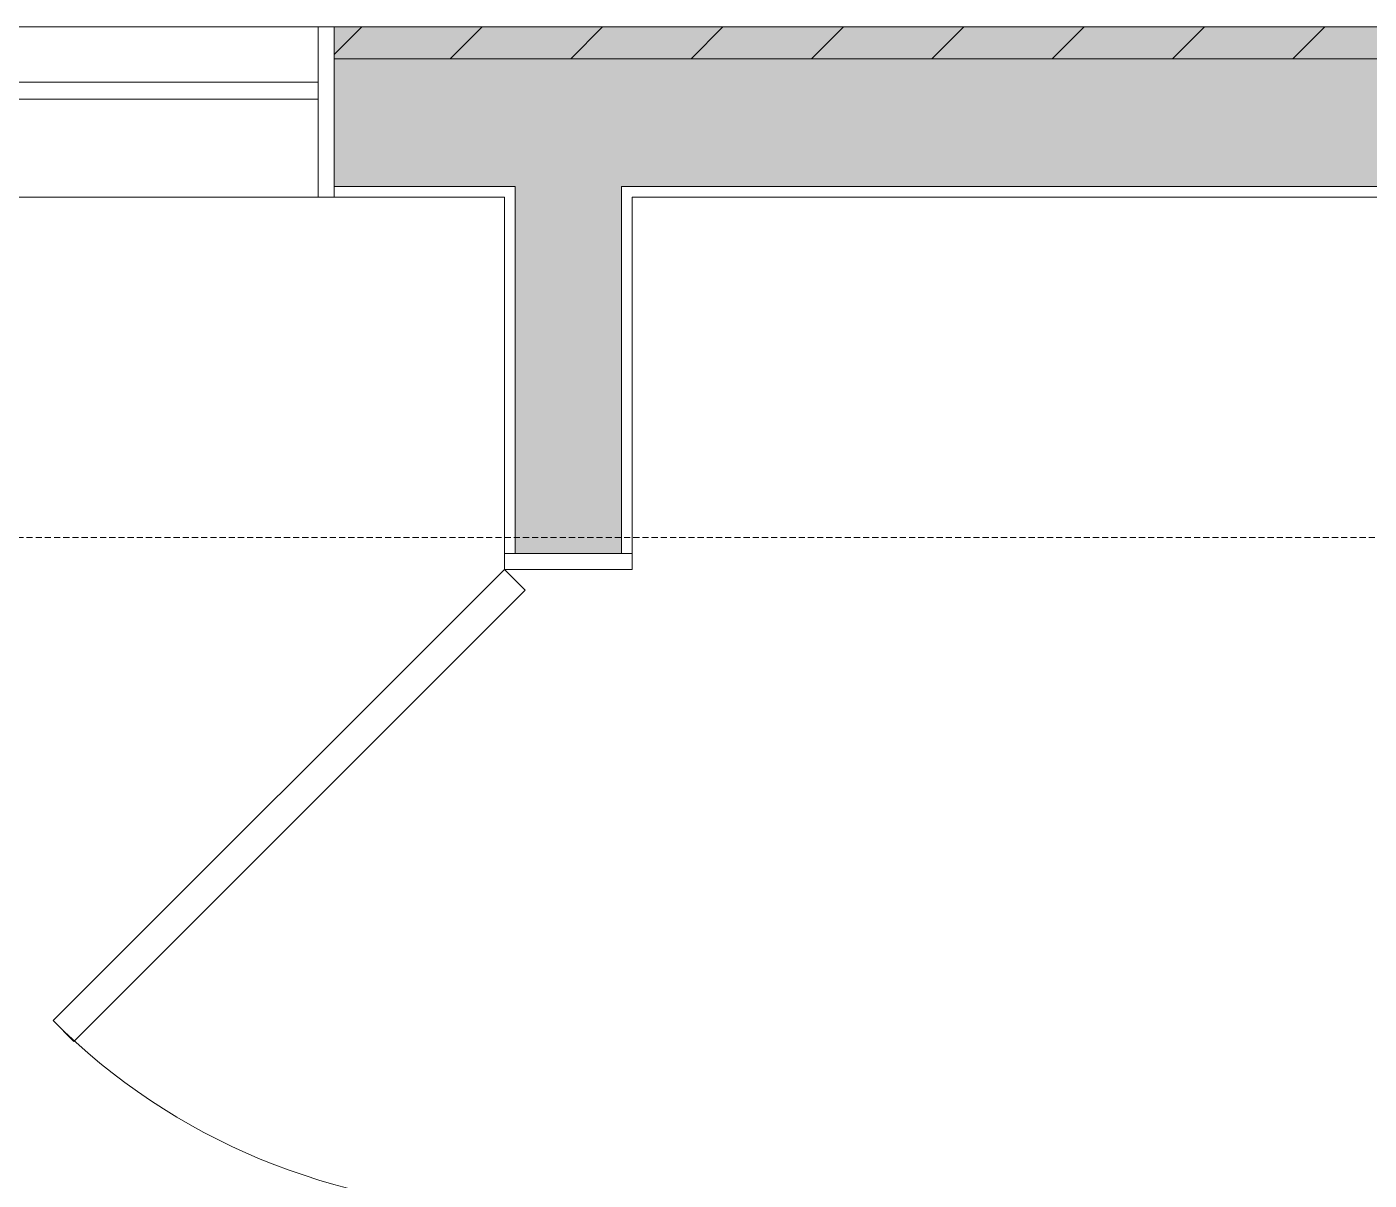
# Model space of a CAD drawing. Header units: inches. Extents: x 99 to 12024, y -5408 to 2559.
# Drawn here: x 8270.7 to 8333.7, y -5078.5 to -5024.3 of the extents above; entities that cross this region are included whole.
import ezdxf

# ---------------------------------------------------------------- set-up
doc = ezdxf.new("R2010")
doc.units = ezdxf.units.IN
doc.header["$LTSCALE"] = 96
doc.header["$MEASUREMENT"] = 0
doc.linetypes.add('Dash', pattern=[0.225, 0.15, -0.075])
for name, color, linetype, lineweight in [('Doors', 5, 'Continuous', 5), ('Walls_  Normal', 6, 'Continuous', 13), ('Windows', 5, 'Continuous', 5)]:
    doc.layers.add(name, color=color, linetype=linetype, lineweight=lineweight)
doc.layers.add('Hatch', color=7, linetype='Continuous', lineweight=0, true_color=0x919191)

msp = doc.modelspace()

# ---------------------------------------------------------------- linework, layer by layer
at = {"layer": 'Doors', "linetype": 'Dash', "ltscale": 0.02, "transparency": 33554687}
msp.add_line((7915.116, -5048.318), (9355.116, -5048.318), dxfattribs=at)
at = {"layer": 'Doors', "transparency": 33554687}
for p, q in [((8293.116, -5049.818), (8293.116, -5049.068)), ((8299.116, -5049.068), (8293.116, -5049.068)), ((8299.116, -5049.818), (8299.116, -5049.068)), ((8293.116, -5049.818), (8271.903, -5071.031)), ((8299.116, -5049.818), (8293.116, -5049.818)), ((8294.088, -5050.79), (8293.116, -5049.818)), ((8294.088, -5050.79), (8272.875, -5072.004)), ((8271.903, -5071.031), (8272.875, -5072.004))]:
    msp.add_line(p, q, dxfattribs=at)
msp.add_arc((8293.116, -5049.818), 30, 225, 270, dxfattribs=at)
at = {"layer": 'Hatch', "color": 1, "transparency": 33554687}
for p, q in [((8285.116, -5025.612), (8286.41, -5024.318)), ((8290.567, -5025.818), (8292.067, -5024.318)), ((8296.224, -5025.818), (8297.724, -5024.318)), ((8301.881, -5025.818), (8303.381, -5024.318)), ((8307.538, -5025.818), (8309.038, -5024.318)), ((8313.195, -5025.818), (8314.695, -5024.318)), ((8318.852, -5025.818), (8320.352, -5024.318)), ((8324.508, -5025.818), (8326.008, -5024.318)), ((8330.165, -5025.818), (8331.665, -5024.318))]:
    msp.add_line(p, q, dxfattribs=at)
at = {"layer": 'Walls_  Normal', "transparency": 33554687}
for p, q in [((8285.116, -5024.318), (8388.116, -5024.318)), ((8285.116, -5024.318), (8285.116, -5032.318)), ((8285.116, -5025.818), (8388.116, -5025.818)), ((8285.116, -5025.818), (8285.116, -5031.818)), ((8285.116, -5031.818), (8293.616, -5031.818)), ((8293.616, -5031.818), (8293.616, -5049.068)), ((8298.616, -5031.818), (8298.616, -5049.068)), ((8298.616, -5031.818), (8388.116, -5031.818)), ((8285.116, -5032.318), (8293.116, -5032.318)), ((8293.116, -5032.318), (8293.116, -5049.068)), ((8299.116, -5032.318), (8299.116, -5049.068)), ((8299.116, -5032.318), (8388.116, -5032.318)), ((8299.116, -5049.068), (8293.116, -5049.068)), ((8298.616, -5049.068), (8293.616, -5049.068))]:
    msp.add_line(p, q, dxfattribs=at)
at = {"layer": 'Walls_  Normal', "color": 252, "true_color": 0x949494, "transparency": 33554687}
for points in [[(8285.116, -5024.318), (8388.116, -5024.318), (8285.116, -5025.818), (8388.116, -5025.818)], [(8285.116, -5025.818), (8388.116, -5025.818), (8285.116, -5031.818), (8388.116, -5031.818)], [(8298.616, -5031.818), (8298.616, -5049.068), (8293.616, -5031.818), (8293.616, -5049.068)]]:
    msp.add_solid(points, dxfattribs=at)
at = {"layer": 'Windows', "transparency": 33554687}
for p, q in [((8249.116, -5024.318), (8285.116, -5024.318)), ((8285.116, -5024.318), (8284.366, -5024.318)), ((8284.366, -5024.318), (8284.366, -5032.318)), ((8285.116, -5024.318), (8285.116, -5032.318)), ((8284.366, -5026.918), (8249.866, -5026.918)), ((8284.366, -5027.718), (8249.866, -5027.718)), ((8249.116, -5032.318), (8285.116, -5032.318)), ((8285.116, -5032.318), (8284.366, -5032.318))]:
    msp.add_line(p, q, dxfattribs=at)

doc.saveas('drawing.dxf')
